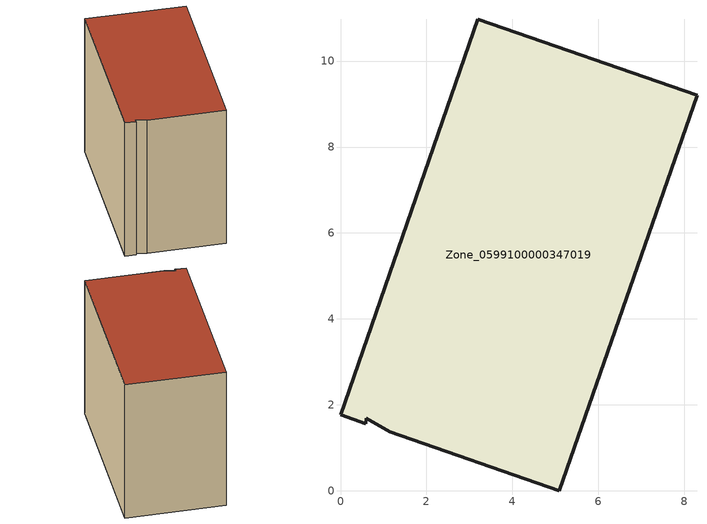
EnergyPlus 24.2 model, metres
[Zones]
Zone_0599100000347019
 floor ground (C_G): 1.14,1.37 0.6,1.69 0.59,1.57 0,1.77 3.19,10.98 8.29,9.21 5.09,0 z0
 wall outside (C_F): 0.6,1.69 1.14,1.37 5.09,0 8.29,9.21 3.19,10.98 0,1.77 0.59,1.57 0.6,1.69 z0:8.38
 roof outside (C_R): 1.14,1.37 5.09,0 8.29,9.21 3.19,10.98 0,1.77 0.59,1.57 0.6,1.69 z8.38
[BUILDING]
Pand.0599100000347019: North Axis=0; Terrain=City; Loads Convergence Tolerance Value=0.04; Temperature Convergence Tolerance Value=0.4; Solar Distribution=FullExterior; Maximum Number of Warmup Days=25; Minimum Number of Warmup Days=1
[Site:Location]
Rotterdam.The.Hague.AP_ZH_NLD Design_Conditions: Latitude=51.96; Longitude=4.45; Time Zone=1; Elevation=-4.5
[SITE:GROUNDTEMPERATURE:BUILDINGSURFACE]
18, 18, 18, 18, 18, 18, 18, 18, 18, 18, 18, 18
[MATERIAL] Thermal Absorptance=0.9; Solar Absorptance=0.7; Visible Absorptance=0.7
Name | Roughness | Thickness | Conductivity | Density | Specific Heat
G.TI.1992-2005 | MediumSmooth | 0.15 | 0.06 | 540 | 1210
F.TI.1992-2005 | Rough | 0.3 | 0.12 | 1920 | 840
R.TI.1992-2005 | MediumRough | 0.2 | 0.08 | 1500 | 1000
[CONSTRUCTION]
C_G: G.TI.1992-2005
C_F: F.TI.1992-2005
C_R: R.TI.1992-2005
[ZONE]
Zone_0599100000347019: Type=1; Multiplier=1; Ceiling Height=Autocalculate; Volume=Autocalculate; Floor Area=autocalculate; Part of Total Floor Area=Yes
[ZONEINFILTRATION:DESIGNFLOWRATE]
Infil_Zone_0599100000347019: Zone or ZoneList or Space or SpaceList=Zone_0599100000347019; Schedule=AlwaysOn; Design Flow Rate Calculation Method=Flow/Area; Flow Rate per Floor Area=0.0015; Constant Term Coefficient=1; Temperature Term Coefficient=0; Velocity Term Coefficient=0; Velocity Squared Term Coefficient=0
[HVACTEMPLATE:ZONE:IDEALLOADSAIRSYSTEM]
Zone_0599100000347019: Maximum Heating Supply Air Temperature=50; Minimum Cooling Supply Air Temperature=13; Maximum Heating Supply Air Humidity Ratio=0.0156; Minimum Cooling Supply Air Humidity Ratio=0.0077; Heating Limit=NoLimit; Cooling Limit=NoLimit; Dehumidification Control Type=ConstantSensibleHeatRatio; Cooling Sensible Heat Ratio=0.7; Dehumidification Setpoint=60; Humidification Control Type=None; Humidification Setpoint=30; Outdoor Air Method=None; Outdoor Air Flow Rate per Person=0.00944; Outdoor Air Flow Rate per Zone Floor Area=0; Outdoor Air Flow Rate per Zone=0; Demand Controlled Ventilation Type=None; Outdoor Air Economizer Type=NoEconomizer; Heat Recovery Type=None; Sensible Heat Recovery Effectiveness=0.7; Latent Heat Recovery Effectiveness=0.65
[ZONECONTROL:THERMOSTAT]
ThermostatControl_Zone_0599100000347019: Zone or ZoneList=Zone_0599100000347019; Control Type Schedule=DualSetpointControlType; Control 1=Thermostat_Zone_0599100000347019; Temperature Difference Between Cutout And Setpoint=0
[THERMOSTATSETPOINT:DUALSETPOINT]
Thermostat_Zone_0599100000347019: Heating Setpoint Temperature Schedule=HeatingSetpoint_Zone_0599100000347019; Cooling Setpoint Temperature Schedule=CoolingSetpoint_Zone_0599100000347019
[SCHEDULE:COMPACT]
HeatingSetpoint_Zone_0599100000347019: Through: 12/31, For: AllDays, Until: 24:00, 21
CoolingSetpoint_Zone_0599100000347019: Through: 12/31, For: AllDays, Until: 24:00, 24
DualSetpointControlType: Through: 12/31, For: AllDays, Until: 24:00, 4
AlwaysOn: Through: 12/31, For: AllDays, Until: 24:00, 1
